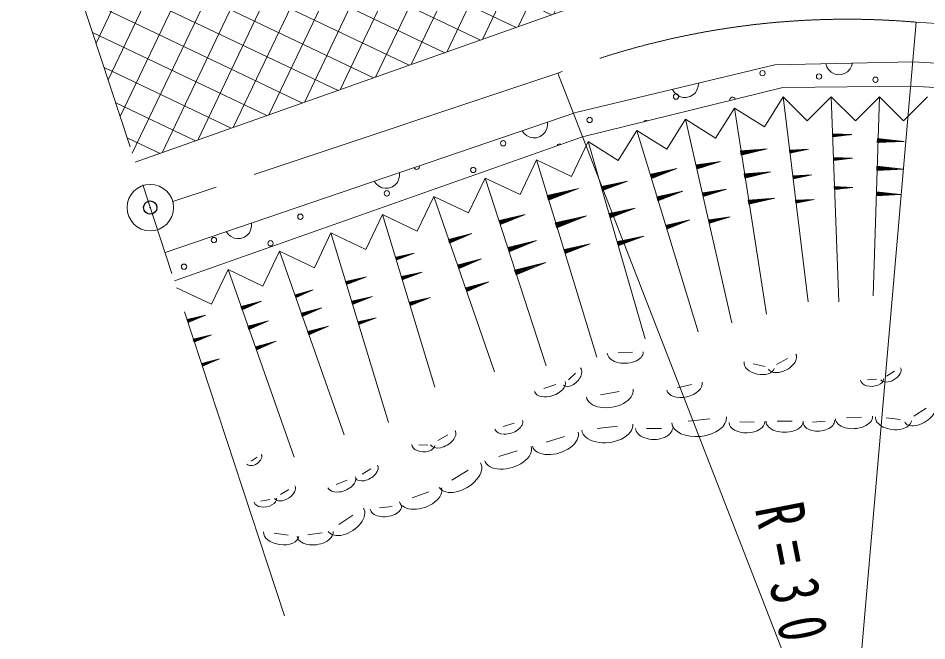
# Model space of a CAD drawing. Units: millimetres, scale not verified. Extents: x 40000 to 680000, y 20000 to 380000.
# Drawn here: x 71722 to 105758, y 241082 to 264412 of the extents above; entities that cross this region are included whole.
import ezdxf

# ---------------------------------------------------------------- set-up
doc = ezdxf.new("R2010")
doc.units = ezdxf.units.MM
doc.header["$LTSCALE"] = 1000
doc.header["$PDMODE"] = 32
doc.header["$PDSIZE"] = 500
doc.linetypes.add('CHAIN', pattern=[18.5, 12, -1.5, 3.5, -1.5])
for name, color, linetype, lineweight in [('M-BGD', 7, 'Continuous', 13), ('M-BMK', 2, 'CHAIN', 13), ('M-BMK-HTXT', 7, 'Continuous', 13), ('M-BMK-SRVR', 3, 'Continuous', 13)]:
    doc.layers.add(name, color=color, linetype=linetype, lineweight=lineweight)
doc.layers.add('M-OTRS', color=6, linetype='Continuous')
doc.styles.add('ＭＳ ゴシック', font='')
doc.styles.get('ＭＳ ゴシック').set_extended_font_data('MS Gothic')

msp = doc.modelspace()

# ---------------------------------------------------------------- hatches: boundary and pattern name
at = {"layer": 'M-BGD'}
h = msp.add_hatch(dxfattribs=at)
h.set_pattern_fill('USER', color=256, style=0, pattern_type=2)
h.set_pattern_definition([(64.47561, (86397539, 349285527), (-902.40194, 430.89528), []), (154.47561, (86397539, 349285527), (-430.89528, -902.40194), [])])
h.paths.add_polyline_path([(73636, 266537), (90239, 272873), (92488, 264809), (76110, 259017)])

# ---------------------------------------------------------------- linework, layer by layer
for p, q in [((76110, 259017), (92488, 264809)), ((100066, 262662), (105249, 262775)), ((105249, 262775), (128062, 261458)), ((100358, 261813), (92854, 259971)), ((105192, 261859), (100358, 261813)), ((112432, 261457), (105192, 261859)), ((100378, 261459), (101308, 253779)), ((102179, 261461), (102459, 253779)), ((103979, 261463), (103744, 254005)), ((98551, 261042), (99754, 253319)), ((96724, 260624), (98459, 253003)), ((94897, 260207), (97193, 252657)), ((102403, 260072), (102263, 260067)), ((102264, 260053), (102558, 260063)), ((102726, 260055), (102264, 260039)), ((102265, 260025), (102880, 260047)), ((92854, 259971), (77572, 254573)), ((93070, 259790), (95208, 252398)), ((102727, 260027), (102265, 260011)), ((102266, 259997), (102560, 260007)), ((102406, 259988), (102266, 259983)), ((104123, 259761), (103923, 259767)), ((104584, 259786), (103924, 259807)), ((103924, 259787), (104344, 259774)), ((103925, 259827), (104805, 259799)), ((103926, 259867), (104346, 259854)), ((104585, 259826), (103926, 259847)), ((104127, 259881), (103927, 259887)), ((98997, 259451), (98799, 259421)), ((98802, 259401), (99217, 259466)), ((99457, 259483), (98805, 259381)), ((98808, 259361), (99678, 259497)), ((99463, 259443), (98811, 259342)), ((98814, 259322), (99229, 259387)), ((100774, 259475), (100635, 259459)), ((100636, 259445), (100928, 259480)), ((101097, 259486), (100638, 259431)), ((100640, 259417), (101251, 259491)), ((101100, 259458), (100641, 259403)), ((100643, 259389), (100935, 259424)), ((100784, 259392), (100645, 259375)), ((91143, 259105), (93395, 251708)), ((97168, 258847), (97941, 259023)), ((99015, 259333), (98817, 259302)), ((102421, 259186), (102282, 259181)), ((102282, 259167), (102576, 259177)), ((102744, 259170), (102283, 259153)), ((102283, 259139), (102899, 259161)), ((102745, 259142), (102284, 259125)), ((102284, 259111), (102578, 259121)), ((102425, 259102), (102285, 259097)), ((96083, 258703), (95452, 258511)), ((95458, 258492), (96300, 258748)), ((97332, 258940), (97156, 258900)), ((97160, 258882), (97529, 258966)), ((97744, 258997), (97164, 258865)), ((97752, 258962), (97172, 258830)), ((97176, 258812), (97545, 258896)), ((97356, 258835), (97180, 258795)), ((104103, 258721), (103903, 258727)), ((104564, 258747), (103904, 258767)), ((103904, 258747), (104323, 258734)), ((104565, 258786), (103905, 258807)), ((103905, 258787), (104784, 258760)), ((103906, 258827), (104326, 258814)), ((104107, 258841), (103907, 258847)), ((89217, 258420), (91496, 251391)), ((95632, 258608), (95440, 258550)), ((95446, 258530), (95848, 258653)), ((96095, 258665), (95464, 258473)), ((95469, 258454), (95871, 258576)), ((95667, 258493), (95475, 258435)), ((99136, 258589), (98939, 258558)), ((98942, 258538), (99357, 258603)), ((99597, 258620), (98945, 258518)), ((98948, 258498), (99817, 258634)), ((99603, 258580), (98951, 258479)), ((98954, 258459), (99369, 258524)), ((99155, 258470), (98957, 258439)), ((100907, 258514), (100768, 258497)), ((100770, 258483), (101061, 258518)), ((101230, 258524), (100771, 258469)), ((100773, 258455), (101384, 258529)), ((101233, 258497), (100775, 258441)), ((100776, 258427), (101068, 258463)), ((100917, 258430), (100778, 258413)), ((91586, 257687), (92597, 257995)), ((93783, 258152), (93591, 258096)), ((93597, 258077), (94000, 258194)), ((94236, 258241), (93602, 258058)), ((93608, 258039), (94453, 258283)), ((94247, 258203), (93613, 258020)), ((93619, 258000), (94022, 258117)), ((93817, 258037), (93625, 257981)), ((102445, 258091), (102305, 258086)), ((102306, 258072), (102600, 258083)), ((102768, 258075), (102306, 258058)), ((102307, 258044), (102922, 258067)), ((102769, 258047), (102307, 258030)), ((102308, 258016), (102602, 258027)), ((102448, 258007), (102308, 258002)), ((87290, 257736), (89569, 251161)), ((91795, 257826), (91565, 257756)), ((91572, 257733), (92054, 257880)), ((92337, 257941), (91579, 257710)), ((92351, 257895), (91593, 257664)), ((91600, 257641), (92082, 257788)), ((91837, 257688), (91607, 257618)), ((95857, 257763), (95665, 257704)), ((95671, 257685), (96073, 257807)), ((96308, 257858), (95677, 257666)), ((95683, 257647), (96525, 257903)), ((96320, 257820), (95689, 257628)), ((95694, 257609), (96096, 257731)), ((97561, 257896), (97385, 257856)), ((97389, 257838), (97758, 257922)), ((97972, 257953), (97393, 257821)), ((97397, 257803), (98170, 257979)), ((97980, 257918), (97401, 257786)), ((97405, 257768), (97774, 257852)), ((97585, 257791), (97409, 257751)), ((99093, 257521), (99962, 257657)), ((104071, 257770), (103891, 257775)), ((104486, 257793), (103892, 257811)), ((103892, 257793), (104270, 257781)), ((104487, 257828), (103893, 257847)), ((103893, 257829), (104684, 257804)), ((103894, 257865), (104272, 257853)), ((104074, 257878), (103895, 257883)), ((95892, 257648), (95700, 257590)), ((99281, 257611), (99084, 257581)), ((99087, 257561), (99502, 257625)), ((99742, 257643), (99090, 257541)), ((99748, 257603), (99096, 257502)), ((99099, 257482), (99514, 257546)), ((99300, 257493), (99102, 257462)), ((100992, 257598), (100853, 257581)), ((100854, 257567), (101146, 257603)), ((101315, 257609), (100856, 257553)), ((100858, 257539), (101469, 257613)), ((101318, 257581), (100859, 257525)), ((100861, 257512), (101153, 257547)), ((101002, 257515), (100863, 257498)), ((85364, 257051), (87324, 250586)), ((90402, 256982), (89774, 256778)), ((89781, 256759), (90618, 257031)), ((91890, 256661), (92900, 256968)), ((94069, 257130), (93877, 257075)), ((93883, 257056), (94286, 257172)), ((94522, 257220), (93888, 257036)), ((93894, 257017), (94739, 257262)), ((94533, 257181), (93899, 256998)), ((93905, 256979), (94308, 257096)), ((94103, 257015), (93910, 256960)), ((89952, 256878), (89762, 256817)), ((89768, 256797), (90168, 256927)), ((90415, 256944), (89787, 256740)), ((89793, 256721), (90192, 256851)), ((89989, 256764), (89799, 256702)), ((92099, 256800), (91869, 256730)), ((91876, 256707), (92358, 256854)), ((92641, 256915), (91883, 256684)), ((92655, 256869), (91897, 256638)), ((91904, 256615), (92386, 256762)), ((92141, 256662), (91911, 256592)), ((96195, 256699), (96023, 256647)), ((96028, 256629), (96390, 256739)), ((96602, 256785), (96033, 256612)), ((96039, 256595), (96796, 256825)), ((96612, 256751), (96044, 256578)), ((96049, 256560), (96411, 256670)), ((97777, 256883), (97621, 256847)), ((97624, 256832), (97952, 256906)), ((98143, 256933), (97628, 256816)), ((97631, 256800), (98318, 256957)), ((98150, 256902), (97635, 256785)), ((97639, 256769), (97966, 256844)), ((97798, 256789), (97642, 256754)), ((83437, 256366), (85598, 249262)), ((87876, 256060), (88624, 256319)), ((96227, 256596), (96054, 256543)), ((88028, 256170), (87858, 256111)), ((87864, 256094), (88221, 256217)), ((88431, 256271), (87870, 256077)), ((88443, 256237), (87882, 256043)), ((87888, 256026), (88245, 256149)), ((88064, 256068), (87894, 256009)), ((90793, 255990), (90102, 255767)), ((90109, 255746), (91030, 256044)), ((90806, 255949), (90115, 255725)), ((94391, 256085), (94199, 256029)), ((94205, 256010), (94608, 256127)), ((94844, 256174), (94210, 255991)), ((94216, 255971), (95061, 256216)), ((94855, 256136), (94221, 255952)), ((94227, 255933), (94630, 256050)), ((94425, 255969), (94232, 255914)), ((81511, 255681), (83929, 248802)), ((90298, 255876), (90088, 255808)), ((90095, 255787), (90535, 255930)), ((90122, 255704), (90562, 255846)), ((90338, 255751), (90129, 255683)), ((92386, 255787), (92195, 255729)), ((92201, 255709), (92603, 255832)), ((92838, 255883), (92207, 255690)), ((92212, 255671), (93054, 255927)), ((92850, 255844), (92218, 255652)), ((92224, 255633), (92626, 255755)), ((92421, 255672), (92230, 255614)), ((86022, 255491), (85888, 255451)), ((85892, 255437), (86173, 255522)), ((86338, 255558), (85896, 255424)), ((85900, 255410), (86489, 255589)), ((86346, 255531), (85904, 255397)), ((85908, 255384), (86189, 255469)), ((86046, 255411), (85912, 255370)), ((88793, 255313), (88232, 255119)), ((88238, 255102), (88986, 255361)), ((88805, 255279), (88244, 255085)), ((79584, 254996), (82059, 247967)), ((88390, 255212), (88220, 255153)), ((88226, 255136), (88583, 255260)), ((88250, 255068), (88607, 255192)), ((88426, 255110), (88256, 255051)), ((90570, 255034), (90341, 254960)), ((90349, 254937), (90828, 255093)), ((91110, 255159), (90356, 254914)), ((90364, 254892), (91368, 255217)), ((91124, 255113), (90371, 254869)), ((90378, 254846), (90858, 255001)), ((84013, 254523), (84334, 254621)), ((84522, 254662), (84017, 254508)), ((84022, 254493), (84695, 254697)), ((84532, 254631), (84026, 254477)), ((86238, 254762), (86085, 254716)), ((86090, 254701), (86411, 254798)), ((86600, 254839), (86094, 254685)), ((86099, 254670), (86773, 254874)), ((86609, 254808), (86104, 254655)), ((86108, 254639), (86430, 254737)), ((86266, 254670), (86113, 254624)), ((90614, 254897), (90386, 254823)), ((84161, 254585), (84008, 254538)), ((84031, 254462), (84353, 254560)), ((84189, 254493), (84036, 254447)), ((88669, 254359), (88499, 254301)), ((88505, 254284), (88862, 254407)), ((89072, 254461), (88511, 254267)), ((88517, 254250), (89265, 254509)), ((89084, 254427), (88523, 254233)), ((88529, 254216), (88886, 254339)), ((88705, 254257), (88535, 254198)), ((82244, 254089), (82112, 254042)), ((82117, 254029), (82394, 254127)), ((82557, 254169), (82122, 254016)), ((82126, 254003), (82707, 254207)), ((82567, 254143), (82131, 253989)), ((82136, 253976), (82413, 254074)), ((82272, 254009), (82140, 253963)), ((84741, 253922), (84236, 253769)), ((84241, 253753), (84914, 253958)), ((86419, 253714), (87093, 253918)), ((80236, 253652), (80085, 253598)), ((80091, 253583), (80408, 253695)), ((80594, 253744), (80096, 253568)), ((80101, 253553), (80765, 253787)), ((80605, 253713), (80107, 253538)), ((80112, 253523), (80429, 253635)), ((84380, 253846), (84227, 253799)), ((84231, 253784), (84553, 253882)), ((84750, 253892), (84245, 253738)), ((84250, 253723), (84571, 253821)), ((84408, 253754), (84255, 253707)), ((86558, 253806), (86405, 253760)), ((86410, 253744), (86731, 253842)), ((86920, 253882), (86414, 253729)), ((86929, 253852), (86424, 253698)), ((86428, 253683), (86750, 253781)), ((86586, 253714), (86433, 253668)), ((78521, 253228), (78082, 253083)), ((78087, 253070), (78672, 253262)), ((80268, 253561), (80117, 253508)), ((82488, 253399), (82337, 253346)), ((82342, 253331), (82659, 253442)), ((82845, 253491), (82347, 253315)), ((82353, 253300), (83017, 253534)), ((82856, 253460), (82358, 253285)), ((82363, 253270), (82680, 253382)), ((82519, 253308), (82368, 253255)), ((78207, 253154), (78074, 253110)), ((78078, 253097), (78357, 253188)), ((78530, 253201), (78091, 253057)), ((78096, 253043), (78375, 253135)), ((78233, 253074), (78100, 253030)), ((80494, 252910), (80343, 252857)), ((80348, 252842), (80665, 252954)), ((80852, 253002), (80354, 252827)), ((80359, 252812), (81023, 253046)), ((80862, 252972), (80364, 252797)), ((80370, 252782), (80687, 252893)), ((84597, 253071), (84463, 253031)), ((84467, 253017), (84748, 253103)), ((84913, 253138), (84471, 253004)), ((84475, 252990), (85064, 253170)), ((84921, 253112), (84479, 252977)), ((84483, 252964), (84764, 253049)), ((84621, 252991), (84487, 252950)), ((80526, 252820), (80375, 252767)), ((82736, 252712), (82586, 252659)), ((82591, 252644), (82908, 252756)), ((83094, 252804), (82596, 252629)), ((82601, 252614), (83266, 252847)), ((83105, 252774), (82607, 252599)), ((82612, 252584), (82929, 252695)), ((82768, 252622), (82617, 252569)), ((78434, 252415), (78301, 252371)), ((78305, 252358), (78584, 252450)), ((78748, 252489), (78309, 252345)), ((78314, 252331), (78899, 252524)), ((78757, 252462), (78318, 252318)), ((78322, 252305), (78602, 252397)), ((78460, 252335), (78327, 252292)), ((81135, 252236), (80637, 252061)), ((80643, 252046), (81307, 252279)), ((81146, 252206), (80648, 252030)), ((80778, 252144), (80627, 252091)), ((80632, 252076), (80949, 252187)), ((80653, 252015), (80970, 252127)), ((80810, 252053), (80659, 252000)), ((94193, 251875), (94732, 251893)), ((78609, 251455), (78888, 251547)), ((79052, 251586), (78613, 251442)), ((78618, 251429), (79203, 251621)), ((79061, 251560), (78622, 251415)), ((100132, 251436), (100544, 251660)), ((78738, 251512), (78605, 251469)), ((78627, 251402), (78906, 251494)), ((78764, 251433), (78631, 251389)), ((99251, 251463), (99700, 251365)), ((92340, 250857), (92592, 251117)), ((103535, 250863), (103876, 250881)), ((104253, 251001), (104549, 251181)), ((91409, 250536), (91867, 250689)), ((96414, 250565), (96943, 250681)), ((93532, 250301), (94232, 250418)), ((105277, 249500), (105735, 249805)), ((89891, 249107), (90304, 249242)), ((96816, 249312), (97635, 249402)), ((98751, 249270), (99286, 249285)), ((100151, 249312), (100708, 249312)), ((101481, 249273), (101948, 249309)), ((102748, 249432), (103305, 249468)), ((104236, 249434), (104774, 249371)), ((87447, 248584), (87815, 248800)), ((93406, 249039), (94169, 249129)), ((95263, 249040), (95813, 249040)), ((91497, 248530), (92181, 248744)), ((86727, 248428), (87068, 248410)), ((89722, 247992), (90417, 248205)), ((80454, 247815), (80669, 247959)), ((84602, 247323), (84934, 247521)), ((87960, 247107), (88577, 247477)), ((83633, 246942), (84046, 247103)), ((81549, 246560), (81854, 246748)), ((86475, 246446), (87104, 246659)), ((80813, 246320), (81145, 246383)), ((85262, 246061), (85733, 246117)), ((83734, 245439), (84262, 245787)), ((81313, 245115), (81840, 245047)), ((82573, 245056), (83111, 245123))]:
    msp.add_line(p, q, dxfattribs=at)
for points in [[(77223, 255633), (92614, 260878), (100066, 262662)], [(102976, 262725), (102939, 262610), (102881, 262511), (102788, 262399), (102680, 262336), (102563, 262299), (102408, 262295), (102290, 262328), (102179, 262385), (102079, 262493), (102017, 262589), (101977, 262704)], [(97206, 261977), (97194, 261856), (97158, 261747), (97091, 261618), (96998, 261534), (96892, 261473), (96742, 261437), (96619, 261443), (96498, 261476), (96378, 261560), (96297, 261641), (96233, 261744)], [(77658, 254311), (78963, 253691), (79584, 254996), (80890, 254375), (81511, 255681), (82816, 255060), (83437, 256366), (84743, 255745), (85364, 257051), (86670, 256430), (87290, 257736), (88596, 257115), (89217, 258420), (90523, 257799), (91143, 259105), (92449, 258484), (93070, 259790), (94192, 259085), (94897, 260207), (96019, 259502), (96724, 260624), (97846, 259919), (98551, 261042), (99673, 260337), (100378, 261459), (101280, 260560), (102179, 261461), (103080, 260562), (103979, 261463), (104881, 260564), (105780, 261465)], [(91544, 260513), (91543, 260392), (91518, 260280), (91464, 260145), (91379, 260053), (91279, 259982), (91132, 259932), (91010, 259927), (90886, 259948), (90758, 260021), (90670, 260094), (90598, 260191)], [(86005, 258626), (86004, 258504), (85979, 258392), (85925, 258257), (85840, 258165), (85740, 258094), (85593, 258044), (85471, 258039), (85347, 258061), (85219, 258133), (85131, 258206), (85059, 258303)], [(80466, 256738), (80465, 256616), (80440, 256504), (80385, 256370), (80301, 256277), (80201, 256206), (80054, 256156), (79932, 256152), (79808, 256173), (79680, 256246), (79592, 256319), (79519, 256415)]]:
    msp.add_lwpolyline(points, dxfattribs=at)
for points in [[(102253, 259968), (102950, 260050), (102249, 260080)], [(103902, 259748), (104904, 259796), (103908, 259907)], [(98801, 259279), (99776, 259512), (98776, 259437)], [(100632, 259360), (101321, 259499), (100619, 259471)], [(97167, 258773), (98028, 259043), (97135, 258914)], [(102271, 259082), (102969, 259164), (102267, 259194)], [(95462, 258410), (96395, 258777), (95415, 258563)], [(103882, 258708), (104884, 258756), (103887, 258868)], [(98940, 258416), (99916, 258649), (98916, 258574)], [(100766, 258398), (101454, 258537), (100752, 258509)], [(91591, 257589), (92711, 258030), (91535, 257772)], [(93611, 257956), (94549, 258311), (93566, 258110)], [(97396, 257729), (98257, 257999), (97364, 257870)], [(102295, 257988), (102992, 258069), (102291, 258100)], [(95687, 257565), (96620, 257932), (95640, 257718)], [(99085, 257439), (100061, 257672), (99061, 257597)], [(103873, 257758), (104774, 257801), (103877, 257902)], [(100850, 257482), (101539, 257622), (100837, 257593)], [(89786, 256677), (90713, 257062), (89737, 256829)], [(91895, 256562), (93015, 257003), (91839, 256746)], [(93897, 256935), (94835, 257290), (93852, 257089)], [(97630, 256734), (98396, 256974), (97602, 256859)], [(96042, 256521), (96883, 256852), (96001, 256659)], [(87883, 255986), (88709, 256349), (87835, 256122)], [(90115, 255655), (91134, 256078), (90061, 255822)], [(92217, 255589), (93150, 255957), (92170, 255742)], [(94219, 255889), (95157, 256244), (94174, 256043)], [(85903, 255353), (86556, 255609), (85870, 255460)], [(88245, 255028), (89071, 255391), (88197, 255164)], [(90370, 254793), (91482, 255254), (90311, 254976)], [(84025, 254427), (84772, 254721), (83988, 254549)], [(86102, 254604), (86849, 254897), (86065, 254727)], [(88524, 254176), (89350, 254538), (88476, 254312)], [(82132, 253945), (82773, 254230), (82095, 254051)], [(84244, 253688), (84991, 253982), (84207, 253810)], [(86422, 253648), (87169, 253941), (86385, 253770)], [(80107, 253488), (80841, 253814), (80065, 253608)], [(78091, 253012), (78738, 253284), (78056, 253119)], [(82359, 253235), (83092, 253560), (82316, 253355)], [(80365, 252746), (81099, 253072), (80323, 252867)], [(84478, 252933), (85131, 253190), (84445, 253040)], [(78318, 252274), (78965, 252546), (78283, 252380)], [(82608, 252548), (83341, 252874), (82565, 252669)], [(80649, 251980), (81382, 252306), (80606, 252101)], [(78622, 251371), (79269, 251643), (78587, 251478)]]:
    msp.add_lwpolyline(points, close=True, dxfattribs=at)
for centre in [(99601, 262350), (101719, 262227), (103836, 262105), (96363, 261474), (93125, 260598), (89887, 259723), (88767, 258725), (85530, 257849), (82292, 256974), (79054, 256098), (81172, 255976), (77934, 255100)]:
    msp.add_circle(centre, 100, dxfattribs=at)
for centre, start, end in [((98481, 261352), 13.962, 193.6137), ((95243, 260476), 65.9701, 141.6056), ((92005, 259601), 61.3409, 157.5698), ((86650, 258847), 199.8726, 17.7659)]:
    msp.add_arc(centre, 100, start, end, dxfattribs=at)
for centre, major_axis, start_param, end_param in [((94462, 251884), (-673, -22), 0, 3.141593), ((99476, 251414), (561, -123), 3.141593, 6.283185), ((100338, 251548), (-516, -281), 6.283185, 9.424778), ((92466, 250987), (-314, -325), 0, 3.141593), ((104401, 251091), (370, 224), 3.141593, 6.283185), ((103705, 250872), (-426, -22), 0, 3.141593), ((91638, 250612), (572, 191), 3.141593, 6.283185), ((93882, 250360), (-875, -146), 6.283185, 9.424778), ((96678, 250623), (662, 146), 3.141593, 6.283185), ((105506, 249652), (-572, -382), 0, 3.141593), ((103027, 249450), (-696, -45), 6.283185, 9.424778), ((104505, 249402), (-673, 79), 0, 3.141593), ((90097, 249175), (-516, -168), 6.283185, 9.424778), ((93787, 249084), (-954, -112), 0, 3.141593), ((97226, 249357), (1024, 112), 3.141593, 6.283185), ((99019, 249278), (669, 18), 3.141593, 6.283185), ((100430, 249312), (-696, 0), 0, 3.141593), ((101715, 249291), (-584, -45), 0, 3.141593), ((87631, 248692), (-460, -269), 0, 3.141593), ((91839, 248637), (-856, -267), 0, 3.141593), ((95538, 249040), (-687, 0), 6.283185, 9.424778), ((86897, 248419), (-426, 22), 0, 3.141593), ((90069, 248099), (-870, -267), 0, 3.141593), ((80561, 247887), (269, 180), 3.141593, 6.283185), ((84768, 247422), (-415, -247), 6.283185, 9.424778), ((88268, 247292), (-771, -463), 0, 3.141593), ((83839, 247022), (-516, -202), 6.283185, 9.424778), ((81702, 246654), (381, 236), 3.141593, 6.283185), ((86789, 246552), (-786, -267), 6.283185, 9.424778), ((80979, 246352), (-415, -79), 6.283185, 9.424778), ((85497, 246089), (-589, -70), 0, 3.141593), ((83998, 245613), (-659, -435), 6.283185, 9.424778), ((81576, 245081), (659, -84), 3.141593, 6.283185), ((82842, 245089), (-673, -84), 0, 3.141593)]:
    msp.add_ellipse(centre, major_axis=major_axis, ratio=0.6, start_param=start_param, end_param=end_param, dxfattribs=at)
at = {"layer": 'M-BMK'}
for p, q in [((81702, 242016), (69619, 278751)), ((127935, 262868), (105352, 264261)), ((91940, 262350), (77510, 257540))]:
    msp.add_line(p, q, dxfattribs=at)
msp.add_arc((102769, 234373), 30000, 85.0619, 111.1602, dxfattribs=at)
at = {"layer": 'M-BMK-HTXT'}
msp.add_lwpolyline([(91940, 262350), (102776, 234469), (105352, 264261)], dxfattribs=at)
at = {"layer": 'M-BMK-SRVR'}
msp.add_circle((76670, 257314), 870, dxfattribs=at)
at = {"layer": 'M-OTRS'}
msp.add_point((76670, 257314), dxfattribs=at)

# ---------------------------------------------------------------- texts
at = {"layer": 'M-BMK-HTXT', "insert": (99284, 246043), "char_height": 1833, "attachment_point": 7, "rotation": 281, "style": 'ＭＳ ゴシック'}
msp.add_mtext('\\T1.65;\\W0.7;R=30', dxfattribs=at)

doc.saveas('drawing.dxf')
